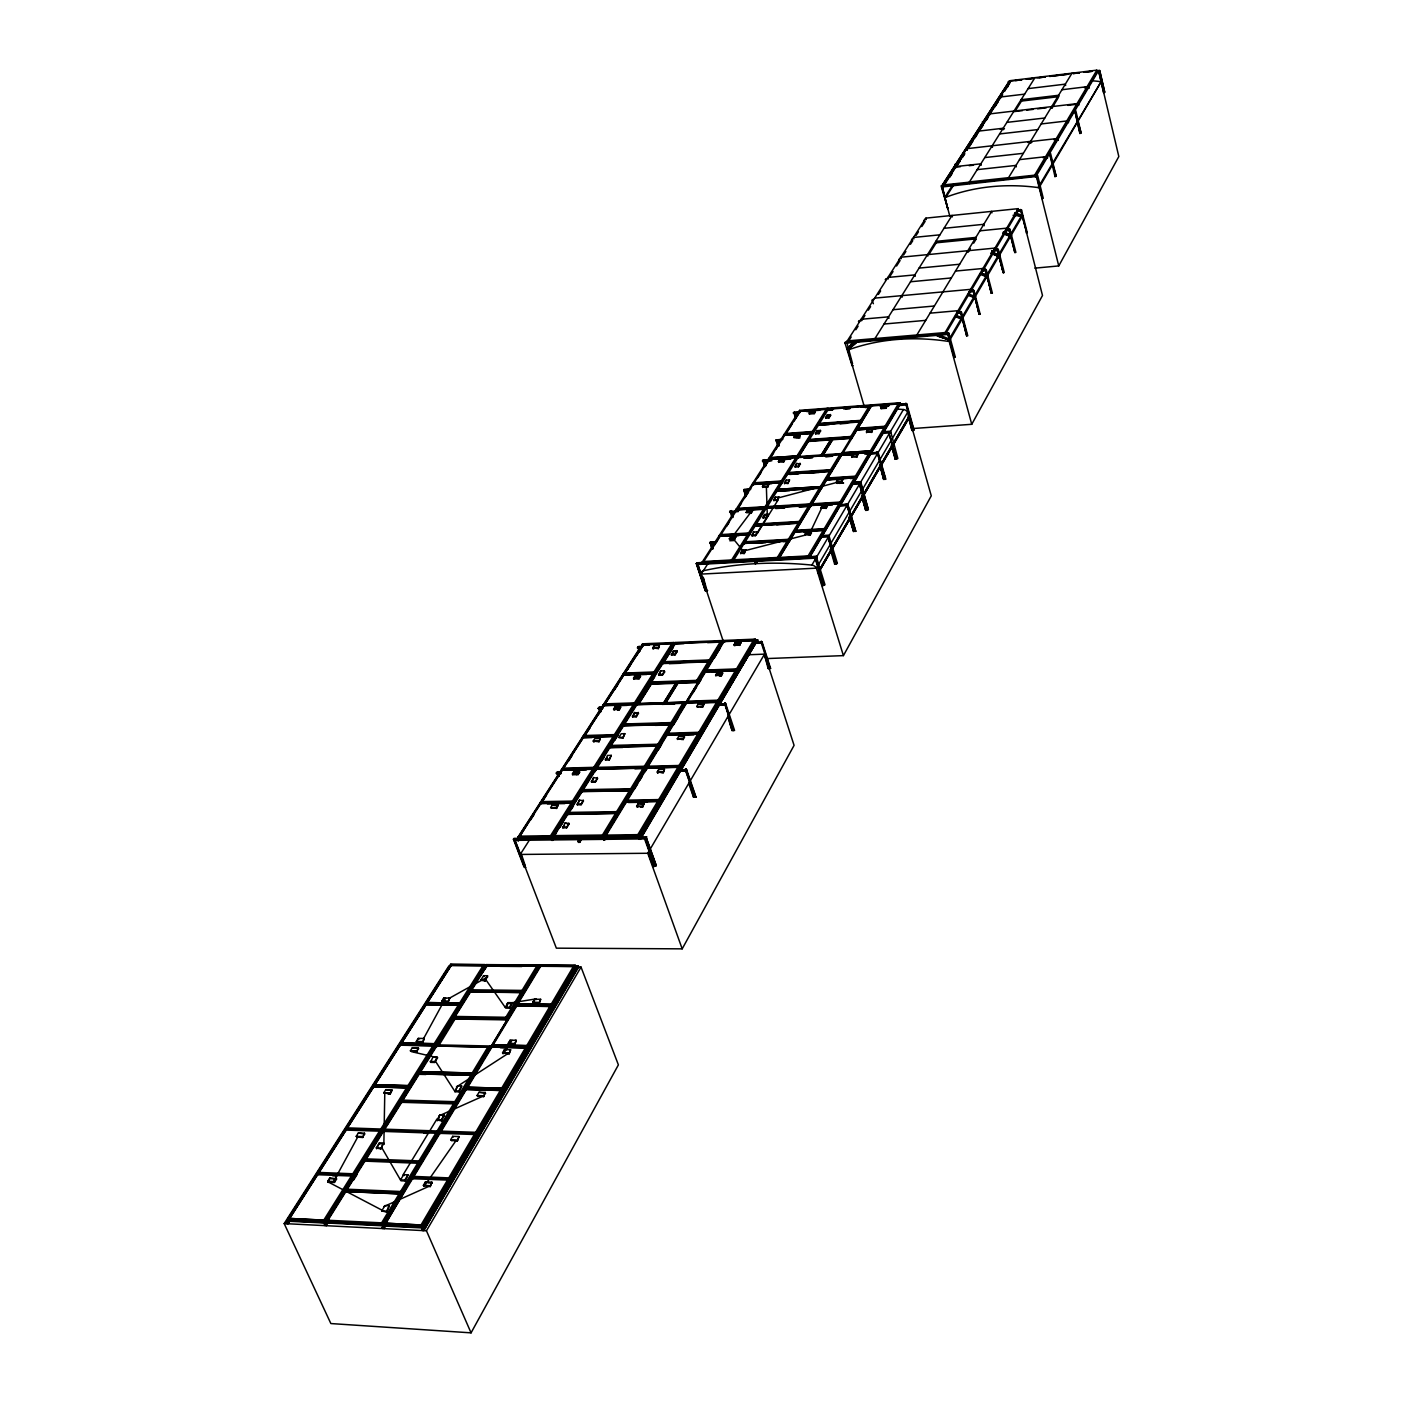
<?xml version="1.0" encoding="UTF-8"?>
<svg xmlns="http://www.w3.org/2000/svg" width="1403" height="1403" viewBox="0 0 1403 1403"><rect width="100%" height="100%" fill="white"/><g stroke="black" fill="none" stroke-linecap="round" stroke-linejoin="round"><path stroke-width="1.5" d="M383.457 1144.322L383.738 1144.217M778.191 499.749L757.585 532.947L757.094 531.86L753.692 532.053L752.043 535.876L755.463 535.683L757.62 532.789M744.572 552.729L733.681 539.261M383.861 1143.971L384.773 1093.691M423.916 1038.185L423.303 1039.114L445.575 998.235M449.574 998.235L448.627 998.305M328.267 1182.238C330.143 1180.186 328.477 1184.325 327.758 1181.256L329.951 1177.801L336.597 1178.976L334.405 1182.448L328.179 1182.168L329.951 1177.801M515.427 1040.289L515.094 1040.535M637.716 678.456L637.821 678.578M830.664 415.2L827.156 414.727L825.701 418.199L828.963 417.954L830.664 415.288L827.384 415.498L825.701 418.199M800.482 464.183L796.676 463.428L795.133 467.041L798.447 466.813L800.254 464.112M676.825 651.816L675.036 654.92L671.458 655.078L673.317 650.834L676.895 650.694L677.158 651.834M677.123 651.588L673.598 651.658L671.458 655.078M511.972 1040.307L503.695 1053.548M738.434 644.714L738.416 645.064M535.402 999.602L536.051 999.637M766.371 486.911L767.353 517.023M572.705 774.631L573.827 771.369L579.685 772.088L578.089 774.614L572.529 774.737L573.827 771.369M569.022 823.929L565.006 823.035L562.849 827.858L566.637 827.823L569.127 823.842L565.006 823.035M487.718 976.891L449.609 998.094M633.858 678.894L634.857 675.878L640.522 676.509L639.049 678.824L633.682 679.017L634.857 675.878M485.894 979.768L505.729 1008.108L509.763 1008.161L512.183 1002.689L508.149 1002.636L505.308 1007.266L509.412 1007.266L512.183 1002.689M435.368 1061.089L454.519 1090.85L458.763 1090.955L461.71 1086.062L457.571 1085.957L454.993 1091.744L459.132 1091.867L461.71 1086.062M734.804 644.854L734.962 645.748M456.413 1086.974L507.833 1053.635M438.858 1115.911L482.281 1096.497M383.808 1206.58L428.88 1186.359M381.669 1147.479L400.977 1180.8L405.221 1180.975L407.992 1174.837L403.748 1174.662L400.504 1179.835L404.836 1180.063L407.992 1174.837M937.414 335.264L937.695 334.352L950.445 339.438L950.147 340.35L937.081 335.826L950.147 340.298M955.18 316.534L962.388 319.41M962.353 319.516L962.967 318.06L955.724 315.254M967.807 295.139L974.927 297.962M974.892 298.085L975.506 296.647L968.351 293.876M980.153 274.234L987.168 277.128L987.765 275.707L980.715 272.919L987.765 275.707M999.146 256.661L991.044 253.329L999.146 256.661L999.743 255.258L991.605 252.049M1004.829 234.266L1010.861 236.633L1011.458 235.248L1003.408 232.091L1011.458 235.248M1014.404 213.835L1022.366 216.956M1022.331 217.062L1022.91 215.694L1014.913 212.625M809.04 534.771L821.702 507.974M437.438 1057.704L433.106 1056.722L430.511 1062.369L434.579 1062.457L437.648 1057.739L411.482 1051.654M701.149 706.972L701.395 706.568M436.912 1119.857L441.559 1120.909L444.207 1114.999L440.033 1114.876L436.964 1119.875L441.173 1119.997L444.207 1114.999M333.09 1182.448L357.414 1137.605L356.222 1136.325L358.326 1132.993L364.482 1133.203L362.781 1137.465L357.151 1137.131M448.89 965.983L284.178 1223.574L330.862 1323.555L471.057 1332.85L618.39 1064.877L581.035 967.088L574.529 967.035M514.463 839.345L556.36 948.165L682.191 948.849L794.08 745.361L764.53 654.131L749.36 654.727M766.02 658.603L843.413 655.622L931.276 495.838L907.618 412.359A4.384 3.56 30.4 0 0 903.427 409.536A314.184 241.035 26.9 0 0 896.307 409.027M912.932 428.529L971.753 424.302L1042.499 295.507L1020.683 209.433M1034.853 268.148L1058.756 265.921L1118.822 156.54L1098.602 70.974M815.371 557.219L823.579 585.542L822.246 585.612L824.999 584.788L816.458 557.079M836.206 563.427L834.645 564.181L837.363 563.357L828.963 535.823M855.164 530.825L846.658 504.133L847.658 504.063L855.83 531.351L853.883 530.913M865.739 510.376L862.389 497.136L863.336 497.153L862.003 497.784L865.739 510.376L867.019 510.306L859.232 482.544L867.352 509.727M865.02 453.309L878.12 452.327L885.889 479.265L883.644 479.405L881.066 468.444L883.82 479.317M896.394 459.202L888.713 432.527L896.535 459.202L895.272 459.272L897.867 458.5L890.554 431.212L884.083 431.668M897.973 404.485L906.706 403.766L914.16 430.283L911.95 430.44L909.407 419.585M831.137 550.695L835.714 564.041L832.102 550.713M912.125 430.353L913.546 429.739L905.917 403.327L913.546 429.739M954.25 357.397L947.709 333.353L954.25 357.397L955.355 357.239L948.814 333.195L940.133 334.195M966.667 335.896L967.772 335.738L961.353 311.869L960.424 311.957L966.667 335.896L960.704 311.484L967.123 335.335M979.136 314.342L973.156 290.123L979.312 314.272L980.223 314.184L979.136 314.342L973.296 290.123M991.307 293.28L985.45 269.253L991.307 293.28L992.377 293.122L986.221 269.622L985.309 269.709L991.483 293.209L992.377 293.122M1003.215 272.691L997.165 249.366L1003.215 272.691L1004.267 272.533L998.235 249.208L993.85 249.699M1009.073 229.338L1014.843 252.558L1008.915 229.426M1020.56 209.836L1026.628 232.372M867.247 509.657L858.987 483.193M866.125 509.727L868.387 509.587L860.372 482.474L851.551 483.193M654.991 865.546L654.464 866.458L644.977 837.714L655.078 865.669L653.167 866.475L656.288 865.546L646.274 837.696M693.468 797.079L696.063 796.922L693.468 797.079L688.733 783.418L690.486 782.541L689.224 782.558L693.696 796.974L694.643 796.957M733.559 730.419L724.79 702.745L733.348 730.525L724.527 703.447L725.614 703.412L734.576 730.489L732.103 730.56L728.069 716.302L729.314 716.267L727.596 717.108M770.633 668.319L769.563 668.354L760.97 641.82L762.039 641.767L770.58 668.407L768.142 668.512L769.949 667.688L761.355 641.153L760.759 641.925M695.239 796.202L694.731 797.062L685.225 769.651L685.892 768.791L694.713 794.238M1054.881 176.62L1056.143 176.059L1050.601 153.523L1049.619 153.628L1055.003 176.603M1079.907 133.513L1074.856 110.942L1075.82 110.837L1081.082 133.022L1074.944 110.995L1080.029 133.495M1103.687 92.721L1104.74 92.195L1099.671 70.466L1098.602 70.588L1035.607 177.111M655.078 865.669L656.288 865.546M1081.082 133.022L1080.152 133.075M909.758 416.884L817.967 573.266M892.729 446.733L896.57 458.676M908.46 418.147L909.74 417.55M863.143 497.714L861.512 496.136L863.038 495.417M909.565 418.059L908.302 417.568L908.46 416.007M999.743 255.258L993.605 252.908M819.334 570.284L817.756 571.056L818.931 570.986M831.786 548.959L830.225 549.695L831.383 549.643M853.498 531.579L849.692 518.9L851.218 518.163L849.183 517.233L850.727 516.497M892.711 444.558L891.238 445.26L893.185 446.189L891.712 446.873L895.272 459.272M818.265 570.425L818.089 572.126L819.861 571.968L818.282 572.74M834.645 564.181L830.927 551.274L832.295 550.625L830.558 550.765L831.593 549.047M849.709 518.216L849.674 516.655M891.694 444.716L891.729 446.207M908.828 416.673L817.774 572.652L909.46 415.867L908.372 415.937L909.109 416.463M819.071 571.389L909.039 417.182M818.475 572.634L909.512 416.621M424.671 1226.643L422.338 1230.554L421.794 1229.326L576.791 965.878L578.124 965.878L423.548 1230.466L578.369 966.913M471.057 1332.85L426.442 1230.764L581.035 967.088M682.191 948.849L647.765 853.27L764.53 654.131M864.213 406.344L847.745 349.75L848.903 349.663A207.1 165.273 28 0 1 947.919 341.332L1021.261 216.255L1022.384 216.15L949.13 341.227L971.753 424.302M1038.08 187.564L1101.267 81.462L1039.202 187.441L1038.08 187.564A190.685 159.468 27.5 0 0 945.885 197.262L944.798 197.385L953.023 184.459M764.407 654.605L768.142 668.512M649.379 852.463L648.396 852.48L653.395 866.352M732.103 730.56C725.772 712.005 728.245 711.9 733.243 730.419M764.968 655.131L768.984 665.899M907.618 412.359L816.388 568.145L843.413 655.622M420.321 1226.169L574.02 965.457M814.862 557.833L823.631 584.946M835.96 564.111L827.805 535.876L835.136 563.568M846.465 504.221L854.48 529.036M877.454 451.854L885.275 478.686L877.313 451.854L885.135 478.704L884.013 478.774M421.689 1226.24L383.58 1224.345L384.334 1226.047L422.443 1227.958L421.689 1226.24L575.37 965.334L539.997 965.054L383.001 1225.819L326.636 1222.995L325.864 1221.311L436.123 1044.867L489.787 1045.989L490.454 1047.638M816.406 557.166L816.862 556.377L810.32 556.728M828.927 535.893L829.366 535.139L820.72 535.613M847.658 504.063L840.678 505.22M860.758 481.825L854.304 482.386L860.758 481.825L868.352 509.675M866.861 453.906L878.12 452.327M906.706 403.766L897.973 404.695M811.863 565.093A4.718 3.665 30.4 0 1 816.388 568.145L701.026 574.108A4.647 3.543 32.4 0 1 703.377 570.758A337.965 246.244 27.3 0 1 811.863 565.093L903.427 409.536M948.814 333.195L844.869 342.648L948.761 333.458M969.561 291.158L973.928 290.509L969.298 291.614M1005.635 229.741L1009.967 229.25L1005.337 230.25M1017.07 210.257L1021.454 209.748L1016.807 210.853M878.331 453.537L869.632 454.134M890.484 432.861L890.274 431.878L883.715 432.282M906.917 404.941L898.236 405.59M961.318 312.132L956.671 312.992M973.892 290.754L969.263 291.491M986.169 269.867L981.626 270.726M993.85 249.874L998.182 249.453L993.552 250.208M1009.669 229.934L1005.635 229.934M1021.156 210.415L1017.052 210.432M578.018 966.036L422.461 1230.413M949.007 334.335L845.465 343.156L845.202 342.297L853.831 341.56M961.546 313.009L957.179 313.395M974.12 291.631L969.789 292.017M986.397 270.726L982.118 271.13M991.903 250.944L998.445 250.243L991.939 250.874M1010.142 230.355L1005.846 230.776M1021.612 210.836L1017.263 211.274M426.775 1223.03L434.632 1209.719M436.719 1206.089L456.747 1172.066M458.851 1168.453L466.708 1155.125M468.812 1151.512L476.669 1138.184M478.774 1134.571L508.763 1083.607M510.85 1079.994L518.707 1066.666M520.811 1063.053L560.762 995.148M562.849 991.535L576.247 968.789M809.321 557.956L900.34 404.169L899.937 402.749L799.622 410.342L702.149 562.2L702.64 563.655L809.321 557.956L808.865 556.482L702.149 562.2M1036.484 176.041L1037.641 175.48L1043.253 198.261L1042.148 198.77M1088.728 88.424L1088.728 87.144L1084.431 87.652L1088.763 87.091L1088.974 88.003M680.017 769.756L686.558 769.51L686.049 770.615L679.508 770.615M716.372 704.727L725.123 704.464L725.614 703.412M761.566 642.767L754.989 642.89L761.566 642.767L762.039 641.767L755.445 642.136M1099.671 70.466L1104.722 92.247M1018.262 208.644L1018.631 210.099L945.499 334.072L945.096 332.564L1018.262 208.644L925.892 218.131L847.289 340.911L847.71 342.402M646.695 838.871L513.884 840.379L514.691 839.24L522.968 860.67M686.839 770.878L680.35 771.019M725.877 704.744L717.126 705.025M430.212 1186.605L431.896 1182.168L425.477 1181.887L423.373 1185.395L430.212 1186.605L431.896 1182.168M451.643 1140.534L457.396 1140.867L459.027 1136.553L452.695 1136.325L450.661 1139.727L451.819 1140.657M483.684 1096.637L485.263 1092.446L479.002 1092.271L477.038 1095.55L483.684 1096.637L485.263 1092.446M509.114 1053.863L510.639 1049.777L504.466 1049.637L502.555 1052.829L509.114 1053.863L510.639 1049.777M514.761 1044.376L516.269 1040.324L510.096 1040.202L508.219 1043.358L514.761 1044.376L516.269 1040.324M539.19 1003.268L540.664 999.322L534.561 999.234L532.737 1002.286L539.19 1003.268L540.664 999.322M638.663 838.187L756.445 639.856L757.655 639.803L640.382 839.327L638.663 838.187L640.382 839.327M639.084 839.345L756.901 640.82M757.655 639.803L638.874 838.328L757.55 639.961L640.171 839.187M807.725 556.57L898.832 402.942M899.937 402.749L809.145 557.517L900.147 403.818L799.973 411.377M1096.883 70.15L1097.199 71.518L1035.011 176.603L1034.642 175.165L1096.883 70.15L1010.528 80.62L942.15 186.967L1036.729 176.427M637.313 835.557L754.112 639.312M457.396 1140.867L459.027 1136.553M638.558 835.539L604.395 835.942L604.974 837.538L639.137 837.135L638.558 835.539L755.34 639.137L723.422 640.469L603.764 837.433L540.137 838.047M810.25 535.052L811.215 532.211L806.024 532.509L804.796 534.543L810.25 535.052L811.215 532.211M826.192 508.395L827.139 505.606L826.192 508.395L820.79 507.904L821.983 505.922L827.384 506.395M841.73 482.404L842.659 479.668L837.556 480.001L836.398 481.948L841.73 482.404L842.659 479.668M856.882 457.08L857.777 454.397L852.726 454.747L851.586 456.624L856.882 457.08L857.777 454.397M871.649 432.37L872.526 429.756L867.528 430.107L866.423 431.949L871.649 432.37L872.526 429.756M886.047 408.273L886.906 405.713L886.047 408.273L881.102 408.641L881.961 406.081L888.941 405.748L884.627 406.204M423.776 1186.324L425.477 1181.887M502.923 1053.723L504.466 1049.637M508.57 1044.253L510.096 1040.202M533.087 1003.18L534.561 999.234M642.697 806.988L643.959 803.498L638.19 803.603L636.611 806.216L642.697 806.988L643.959 803.498M663.233 772.772L664.461 769.353L658.761 769.493L657.218 772.036L663.233 772.772L664.461 769.353M683.173 739.539L684.366 736.207L678.736 736.347L677.246 738.837L683.173 739.539L684.366 736.207M702.552 707.235L703.71 703.99L698.15 704.166L696.695 706.568L702.552 707.235L703.71 703.99M721.388 675.843L722.51 672.668L717.003 672.879L715.6 675.211L721.388 675.843L722.51 672.668M739.714 645.327L740.802 642.223L735.347 642.451L733.979 644.714L739.714 645.327L740.802 642.223M805.041 535.35L806.024 532.509M836.626 482.737L837.556 480.001M851.831 457.413L852.726 454.747M866.651 432.72L867.528 430.107M881.102 408.641L881.961 406.081M489.7 1046.129L490.156 1047.252L382.738 1225.275L326.566 1222.469L326.04 1221.311L382.247 1224.117L489.787 1045.989M382.791 1228.554L382.247 1227.327L538.98 967.439M407.291 1186.359L382.914 1228.414M409.553 1182.624L418.568 1167.664M420.83 1163.911L424.215 1158.317M426.459 1154.564L476.073 1072.295M478.318 1068.56L481.703 1062.948M483.965 1059.212L533.561 976.944M535.823 973.208L539.19 967.596M540.506 966.281L575.704 966.579L422.198 1227.397L384.264 1225.503L439.928 1133.308M440.682 1132.186L466.375 1089.412L500.573 1090.534M467.111 1088.342L491.962 1046.971M492.979 1045.147L517.339 1004.969M517.689 1004.145L541.33 965.194M657.533 772.895L658.761 769.493M715.881 676.053L717.003 672.879M734.26 645.555L735.347 642.451M386.246 1224.731L384.229 1228.642L382.247 1227.327M386.439 1212.052L389.262 1205.773L384.983 1205.58L381.739 1210.912L386.439 1212.052L389.262 1205.773M380.879 1224.047L399.083 1193.935M399.837 1192.673L417.638 1163.245M435.772 1133.221L418.988 1160.86M436.491 1132.028L453.502 1103.88M454.204 1102.705L470.847 1075.172M505.255 1018.245L520.846 992.43M522.056 990.413L536.77 966.088M970.402 248.559L968.21 252.172L967.824 250.716M973.682 243.14L975.857 239.51M506.518 1018.262L538.664 965.036L486.262 964.615L453.292 1017.368L453.976 1018.999L507.184 1019.893L506.536 1018.245L453.292 1017.368M723.702 642.328L723.352 641.224L603.202 838.591L603.623 839.748L604.921 839.731L607.183 836.013M777.367 557.482L787.557 540.611L744.379 543.031L733.523 560.463M788.398 539.313L798.43 522.81M819.58 487.963L809.882 503.852M829.892 470.987L820.369 486.666L778.104 489.314L821.421 486.595M840.029 454.291L830.646 469.654M850.849 436.491L859.881 421.514L818.756 424.583M402.626 1175.591L436.877 1119.156M1071.997 73.166L1008.371 177.988L1034.642 175.165M437.385 1120.769L439.402 1117.437M454.993 1091.744L457.571 1085.957M506.641 1006.582L508.149 1002.636M779.489 557.272L810.846 505.554L841.063 503.624M811.934 503.747L841.73 454.607M871.193 406.011L851.814 437.964L808.356 441.051M779.244 558.096L795.291 531.614M795.729 530.895L811.372 505.098M811.793 504.396L857.198 429.493M857.601 428.844L871.737 405.52M1058.16 97.859L1052.022 107.996L1051.689 106.61M602.466 835.031L615.619 813.354L567.654 814.424M629.649 790.468L616.689 811.583M630.701 788.749L643.381 767.967M656.832 745.887L644.38 766.196M657.849 744.221L670.055 724.229M671.037 722.598L683.015 702.991M708.322 661.479L696.782 680.297M709.269 659.936L720.581 641.381M636.839 705.165L636.296 703.64L684.699 702.079L603.15 835.855L603.553 836.942L553.08 837.556L567.917 814.161M697.519 681.034L649.484 682.752L650.01 684.261L698.045 682.577L697.519 681.034L722.212 640.522L674.878 642.486L551.589 837.679L518.496 838.065L518.075 836.995L642.556 643.819L673.686 642.521L674.194 644.03M603.553 836.942L684.98 703.254L684.611 702.201L636.366 703.762M722.142 640.627L697.852 682.104L649.975 683.805M603.728 839.608L607.955 831.295M610.217 827.56L666.881 734.471M669.143 730.735L723.545 641.364L724.72 642.153M605.745 835.942L626.475 801.867M627.036 800.955L724.194 641.241M603.623 839.748L607.131 834.013M634.209 789.468L637.611 783.874M639.873 780.156L642.136 776.438M645.152 771.685L647.52 767.809M658.095 750.219L661.514 744.625M673.51 724.86L678.508 716.687M693.117 692.626L696.554 686.979M698.782 683.314L701.044 679.578M714.25 658.077L716.512 654.359M716.915 653.517L720.423 647.783M821.369 454.782L830.541 439.911M821.544 454.905L831.874 438.174M758.672 559.92L755.235 563.708L757.62 559.832M821.684 455.817L832.102 438.946M822.386 454.853L832.786 437.964M758.479 559.797L756.199 563.515L754.884 562.621L755.235 563.708M822.614 455.624L832.926 438.876M822.789 455.747L833.101 438.999M581.999 838.626L579.702 842.344L578.439 842.361L580.298 837.486M662.988 703.832L675.615 683.419M580.509 837.626L578.211 841.344L581.579 837.486M663.181 703.973L676.965 681.7M578.439 842.361L580.824 838.503M664.531 703.096L676.106 684.383M664.11 703.938L677.877 681.665M579.492 842.203L581.789 838.485M665.548 702.921L678.158 682.489M665.741 703.061L678.368 682.63M380.809 1148.987L383.563 1143.007L379.424 1142.849L376.267 1147.935L380.809 1148.987L383.563 1143.007M434.579 1062.457L437.157 1056.81M485.122 981.083L487.542 975.734L483.579 975.699L480.808 980.153L485.122 981.083L487.542 975.734M756.235 534.438L768.458 514.796M329.337 1218.926L325.022 1225.643L324.461 1224.416L486.42 965.141L488.209 966.316M353.626 1180.028L357.099 1174.469M436.754 1046.796L455.361 1017.017M328.495 1221.838L326.443 1225.713L324.461 1224.416M438.525 1045.989L455.624 1018.052M376.653 1148.829L379.424 1142.849M740.556 553.045L742.485 549.958L745.922 549.766L744.239 553.659L740.556 553.045L743.993 552.852L745.922 549.766M762.846 517.444L764.705 514.463L768.09 514.252L766.476 518.023L762.846 517.444L766.231 517.233L768.09 514.252M773.702 500.099L775.543 497.153L778.911 496.943L777.315 500.678L773.702 500.099L777.069 499.889L778.911 496.943M784.382 483.035L786.189 480.159L789.538 479.931L787.977 483.597L784.382 483.035L787.732 482.825L789.538 479.931M815.476 433.387L817.195 430.651L820.474 430.405L818.984 433.93L815.476 433.387L818.756 433.159L820.474 430.405M323.041 1221.311L483.632 964.72M740.802 553.834L742.485 549.958M752.043 535.876L753.692 532.053M763.092 518.233L764.705 514.463M773.947 500.871L775.543 497.153M784.628 483.825L786.189 480.159M795.133 467.041L796.676 463.428M815.704 434.158L817.195 430.651M324.374 1221.382L484.964 964.598L450.573 964.317L287.422 1219.54L288.211 1221.224L325.145 1223.065L324.356 1221.382L287.422 1219.54M929.014 254.276L936.906 241.667M755.463 535.683L757.094 531.86M798.447 466.813L799.991 463.2M828.963 417.954L830.418 414.481M324.707 1224.573L358.256 1170.874M360.571 1167.156L365.201 1159.755M367.516 1156.054L384.86 1128.275M424.197 1065.298L387.035 1124.996M426.494 1061.597L431.124 1054.179M433.439 1050.479L470.461 991.22M472.776 987.502L477.388 980.101M479.703 976.4L487.63 965.282M326.566 1222.469L345.962 1191.463L399.539 1193.795M347.067 1189.621L364.938 1161.07M365.727 1159.93L383.51 1131.327M384.615 1129.503L401.696 1102.32M402.731 1100.478L436.807 1045.937L487.823 1047.076L472.145 1073.014L420.795 1071.717L473.442 1073.049M455.01 1016.719L470.654 991.728L470.11 990.728L522.775 991.36L523.407 992.991M471.355 990.746L486.964 965.597M562.849 827.858L564.497 825.227M577.334 804.813L579.457 800.078L583.543 800.867L581.105 804.743L577.334 804.813L579.457 800.078M591.54 782.208L593.627 777.543L597.678 778.314L595.275 782.137L591.54 782.208L593.627 777.543M605.482 760.04L607.517 755.445L611.234 755.358L609.2 759.952L605.482 760.04L607.043 757.55M632.56 716.951L634.542 712.514L638.488 713.233L636.225 716.828L632.56 716.951L634.542 712.514M658.779 675.246L660.673 670.95L664.268 670.809L664.794 671.932L662.391 675.124L658.779 675.246L660.673 670.95M731.173 560.656L826.876 408.378M969.683 183.583L969.315 182.162L1034.976 77.656M732.243 560.604L827.963 408.203L828.384 409.588L832.821 409.395L828.471 409.939M1015.421 110.697L1021.77 100.595M566.637 827.823L568.811 822.982M581.105 804.743L583.227 800.008M595.275 782.137L597.362 777.472M609.2 759.952L611.234 755.358M622.844 738.188L624.844 733.664L621.161 733.769L618.846 737.452L622.844 738.188L624.844 733.664M636.225 716.828L638.19 712.391M662.391 675.124L664.268 670.809M675.036 654.92L676.895 650.694M744.87 542.382L755.568 525.318M756.007 524.617L766.529 507.851M766.967 507.149L828.682 408.764M799.184 456.133L809.04 440.419M646.397 837.731L513.375 839.362L514.007 838.363L551.8 838.17L551.204 836.574L673.686 642.521M706.516 590.628L697.501 563.427L723.369 641.609M947.639 208.556L942.097 185.705L941.097 185.862L947.762 208.556L941.676 186.178L1009.213 81.321L1021.98 79.761L1015.562 80.585M334.405 1182.448L336.176 1178.064M362.781 1137.465L364.482 1133.203M390.227 1093.937L391.875 1089.815L385.79 1089.64L383.738 1092.867L390.227 1093.937L391.875 1089.815M416.779 1051.829L418.375 1047.795L412.377 1047.673L410.395 1050.794L416.779 1051.829L418.375 1047.795M422.671 1042.482L424.25 1038.483L422.671 1042.482L416.288 1041.482L418.269 1038.36L424.25 1038.483M448.206 1001.988L449.749 998.094L443.822 998.007L441.91 1001.023L448.206 1001.988L449.749 998.094M706.323 590.716L707.638 590.575L705.323 590.768L696.309 563.568L703.359 562.445L696.817 562.796M551.8 838.17L674.948 642.592L675.387 643.995L683.998 643.626M568.496 813.231L582.28 791.362M582.841 790.45L623.739 725.579M624.282 724.72L637.032 704.464M650.729 682.717L675.615 643.24M555.325 836.626L552.992 840.327L551.73 840.344L556.517 832.68M559.885 827.402L563.375 821.86M571.091 809.741L573.424 806.041M594.925 771.773L597.257 768.09M601.94 760.549L604.255 756.901M614.637 740.486L618.127 734.944M636.769 705.358L652.009 681.174M652.342 680.578L654.657 676.877M665.092 660.322L672.984 647.888M555.114 836.486L552.782 840.187L551.502 839.345L674.843 643.24L675.211 644.328M638.944 703.341L650.589 684.839M639.137 703.464L651.939 683.121M734.646 539.348L735.663 536.525L730.577 536.823L729.297 538.84L734.646 539.348L735.663 536.525M751.377 512.919L752.376 510.166L751.377 512.919L746.08 512.446L747.343 510.464L762.653 509.342M767.687 487.174L768.651 484.456L763.67 484.789L762.443 486.701L767.687 487.174L768.651 484.456M783.593 462.061L784.54 459.412L783.593 462.061L778.402 461.622L779.594 459.746L790.713 458.991L786.399 459.412M799.096 437.561L800.026 434.965L795.133 435.316L793.975 437.14L799.096 437.561L800.026 434.965M810.303 411.482L809.391 414.025L814.231 413.657L815.371 411.868L808.566 411.798M416.673 1042.359L418.269 1038.36M442.278 1001.9L443.822 998.007M549.994 836.609L672.493 642.697M705.323 590.768L696.379 563.497M762.688 487.49L763.67 484.789M778.647 462.394L779.594 459.746M794.203 437.911L795.133 435.316M809.391 414.025L810.531 412.236M524.985 866.616L523.898 866.633L513.445 839.24M856.83 342.104C851.674 348.137 837.573 354.924 856.058 341.297L856.83 342.104L847.289 349.417M514.129 840.116L524.652 867.387L525.213 866.51L523.968 866.51M525.301 866.616L519.619 853.673L521.214 852.901M814.231 413.657L815.125 411.114M290.193 1219.926L287.843 1223.609L287.422 1222.697M290.439 1220.084L288.089 1223.767L286.124 1222.487L286.703 1223.697L289.772 1219.014M701.781 576.335L703.254 577.334L701.693 578.089L703.464 577.931L707.2 591.259M556.57 808.409L557.903 804.954L552.291 805.059L550.625 807.637L556.57 808.409L557.903 804.954M578.089 774.614L579.369 771.247M598.993 741.766L600.238 738.487L594.749 738.627L593.188 741.082L598.993 741.766L600.238 738.487M619.302 709.865L620.512 706.638L615.093 706.814L613.567 709.199L619.302 709.865L620.512 706.638M639.049 678.824L640.242 675.685M658.27 648.642L659.41 645.573L654.096 645.783L652.658 648.028C655.902 650.641 649.835 645.906 658.27 648.642L659.41 645.573M702.324 577.983L703.254 578.018L706.27 591.224L702.079 578.58M847.745 349.75L852.375 342.472M848.903 349.663L853.55 342.367M945.885 197.262L954.11 184.337M846.605 341.455L852.568 363.693M858.426 321.655L859.986 320.375M873.648 299.207L872.298 299.839M885.258 279.793L886.766 278.548M898.744 259.958L899.709 258.345M911.441 240.106L912.494 238.563M923.788 220.832L924.752 219.254M529.668 839.678L520.215 854.445L647.765 853.27M848.868 340.596L851.183 336.983M855.795 329.775L858.11 326.162M864.949 315.447L861.565 320.743L861.144 319.27L888.537 316.85L888.958 318.323M868.334 310.168L870.597 306.626M878.401 294.402L880.61 290.965M889.502 277.057L893.027 271.533M896.552 266.026L900.095 260.502M903.567 255.065L905.864 251.47M910.459 244.28L912.757 240.685M916.159 235.371L918.404 231.863M921.789 226.584L925.156 221.306M286.124 1222.487L450.766 964.843M286.37 1222.644L327.53 1158.229M331.055 1152.705L335.755 1145.357M338.105 1141.674L342.806 1134.308M345.156 1130.625L349.873 1123.259M352.223 1119.576L365.148 1099.338M367.498 1095.655L372.216 1088.29M374.566 1084.624L414.534 1022.05M418.059 1016.526L436.877 987.081M439.227 983.398L445.365 974.103M447.452 970.508L450.994 964.983M613.865 710.023L615.093 706.814M652.939 648.852L654.096 645.783M289.299 1218.856L317.534 1174.644M318.709 1172.803L346.05 1130.011L345.559 1128.871M347.207 1128.205L373.619 1086.834L406.888 1087.921M374.759 1085.045L400.329 1045.025L374.391 1085.764M401.451 1043.253L451.24 965.299L483.035 965.562M701.026 574.108L703.359 570.46M288.895 1219.61L317.569 1174.732L317.06 1173.452L353.381 1174.977L354.135 1176.661M318.358 1173.504L346.085 1130.099M346.822 1128.924L373.654 1086.904M426.81 1003.671L401.679 1043.025L434.211 1043.709L400.434 1043.008M451.854 964.475L427.477 1002.531L459.64 1003.057L426.266 1002.584M703.377 570.758L708.041 563.445M941.676 186.178L1009.248 81.427L1008.213 81.549M964.492 152.173L942.062 187.108L964.264 153.909M965.597 150.296L965.387 150.787M966.842 148.508L1009.371 82.146M964.229 153.804L943.026 187.002M1001.988 94.983L966.579 150.121L1002.005 95.088M1004.338 91.3L1009.441 82.216M1004.373 91.423L1010.265 82.233L1009.213 81.321M949.778 177.199L952.111 173.551M956.811 166.22L960.266 160.854M962.563 157.276L964.861 153.699M969.438 146.561L972.805 141.3M975.05 137.81L977.295 134.302M980.662 129.058L982.854 125.639M986.151 120.483L988.361 117.063M994.885 106.891L998.112 101.84M1002.654 94.773L1000.304 98.438L999.971 97.07L1024.628 94.141M1007.354 87.46L1010.528 80.62M720.616 535.209L737.013 509.657M737.452 508.956L769.44 458.991L796.185 457.22L768.423 459.132M769.879 458.395L800.324 410.921M714.162 545.697L718.757 538.506M726.649 526.195L728.894 522.705M737.925 508.605L741.45 503.133M744.958 497.644L748.483 492.155M757.743 477.704L761.18 472.355M764.617 467.006L769.177 459.868L768.739 458.448L797.658 456.466L798.044 457.957M770.3 458.132L773.649 452.906M775.877 449.416L779.226 444.207M787.153 431.843L791.836 424.53M794.186 420.882L798.868 413.569M844.904 342.77L852.095 365.745L853.129 365.657M516.778 839.59L518.479 840.73L516.778 839.59L642.556 644.573L642.925 645.661L642.556 643.819M517.321 840.59L533.596 813.986M535.964 810.303L643.626 644.661L641.259 648.344M518.496 838.065L540.944 803.34M541.523 802.428L643.275 644.591M520.408 835.907L516.988 839.731M530.264 820.369L533.929 814.827M543.084 800.464L546.504 795.168M568.32 761.461L571.88 755.936M583.736 737.54L587.296 732.015M587.892 731.156L590.26 727.473M599.046 713.759L602.746 707.901M614.461 689.838L618.127 684.173M627.123 670.283L630.578 664.724M636.997 654.868L640.557 649.343M711.847 548.871L710.304 541.874L716.845 541.628M732.822 514.726L731.507 510.622L730.016 511.253L729.595 512.113L738.311 511.586M750.623 488.91L743.678 490.05L750.307 489.594M762.443 460.921L771.141 460.324L762.495 461.043L762.899 460.219L764.793 466.305L762.846 460.307L771.545 459.71M782.839 439.034L775.894 440.068L782.488 439.577M799.903 412.57L793.361 412.938L798.079 412.026M696.73 564.55L816.844 558.078L816.546 557.131L696.309 563.568M710.269 543.522L714.601 543.277M745.73 494.628L744.835 489.893L745.958 494.084M763.162 461.324L771.86 460.728M763.933 460.219L766.108 465.691L764.337 459.605M777.876 444.541L777.016 439.911L778.875 445.961M793.993 413.429L798.395 413.043M794.799 412.272L796.395 415.674M955.005 164.256L955.952 164.151M982.381 121.71L983.345 121.552M598.099 708.497L602.431 708.217L598.099 708.497L600.274 706.744M637.295 647.853L639.242 646.169M424.285 1186.201L455.957 1140.727M730.419 539.436L750.412 512.832M746.308 550.344L805.287 535.104M614.777 709.848L614.549 709.83M507.062 1003.531L536.051 998.901M661.778 772.492L662.093 772.632M697.852 707.252L697.607 707.165M1036.87 77.954L1045.375 76.937L1038.974 77.761M1098.935 71.483L1097.97 71.483M1028.101 88.617L1065.333 84.145L1065.649 85.513M1061.931 89.739L1087.079 86.705L1087.36 88.126M989.15 113.924L989.501 115.292L989.115 113.976L1077.03 103.647L1077.329 105.085M1013.755 111.626L1022.419 110.627M1026.715 110.171L1033.257 109.364M1037.589 108.855L1046.235 107.838M1067.858 105.365L1078.732 104.05L1078.697 105.4M1006.898 122.377L1044.779 118.01M978.417 132.548L978.066 131.18L1003.198 128.252L1003.513 129.672M1041.166 123.955L1066.771 120.974L1067.069 122.412M1000.164 129.234L1004.46 128.69M999.62 133.934L1037.729 129.602M967.141 150.121L966.825 148.683L1030.591 141.37L1030.942 142.773M1027.838 142.492L1032.187 141.949M1053.688 139.598L1058.02 139.055L1058.248 139.984M984.783 157.574L1023.348 153.313M1019.507 159.626L1045.586 156.715L1045.901 158.188M953.865 167.431L960.424 166.659M969.105 165.694L973.454 165.221M1042.955 157.662L1047.34 157.118L1047.567 158.065M977.19 169.64L1016 165.414L1016.351 166.834M551.817 808.338L551.66 808.303M969.315 182.162L943.535 184.933L943.903 186.336M941.887 186.038L1036.238 175.884L1058.756 265.921M1056.108 176.112L1049.619 153.628M943.973 228.321L983.801 224.305L984.187 225.743M939.905 234.827L913.511 237.458L913.914 238.896M979.855 230.829L1006.758 228.145L1007.126 229.601M415.709 1051.654L415.481 1051.741M975.874 237.405L935.783 241.386L936.187 242.824L976.26 238.861M1026.224 232.88L1027.259 232.723L1021.454 209.748M1014.843 252.558L1015.895 252.4L1009.967 229.25M919.053 268.096L959.652 264.238M955.513 271.06L982.942 268.482L983.328 269.955M886.486 279.004L885.539 279.337M981.89 270.27L986.186 269.692L981.591 270.604M910.512 281.757L951.357 277.952M874.683 298.12L970.613 289.351L971.016 290.824M892.992 309.712L934.363 306.012M930.049 313.167L958.003 310.694L958.407 312.203M859.688 320.849L858.987 322.041L858.724 321.182M956.951 312.518L961.318 311.94L956.636 312.869M884.048 324.023L925.682 320.375M847.289 340.911L945.096 332.564M858.145 341.192L868.931 340.263M873.245 339.894L886.205 338.789M890.519 338.421L901.305 337.509M907.776 336.948L918.562 336.036M922.876 335.668L935.819 334.563M947.919 341.332L949.13 341.227M799.324 410.991L826.525 408.939M827.665 408.852L898.481 403.433M806.585 411.237L819.65 410.255M843.431 408.466L850.2 408.098M861.056 407.273L869.755 406.624M879.663 405.73L889.292 405.151M793.73 412.552L798.079 412.219M806.76 411.57L815.441 410.921M843.677 408.782L850.2 408.291M863.231 407.308L869.737 406.817M880.593 406.011L889.292 405.344M793.361 412.938L799.868 412.447M832.453 409.992L828.103 410.325L832.488 410.132M845.483 409.01L849.832 408.694M865.037 407.536L869.386 407.221M810.776 411.763L815.108 411.43M882.189 406.852L887.134 406.484M809.163 413.254L814.003 412.903M880.891 407.87L885.837 407.501M825.473 417.428L828.735 417.182M819.527 423.373L861.67 420.286M861.775 422.233L861.354 420.812L818.037 424.004L818.458 425.407M818.107 424.092L861.319 420.847M817.739 424.653L860.933 421.496M818.387 425.056L859.443 421.97M820.632 425.249L829.278 424.618M840.116 423.829L846.605 423.338M785.855 433.474L812.284 431.51M817.423 431.422L820.702 431.177M886.117 428.213L885.696 426.775L856.461 428.897L856.865 430.318M784.067 434.772L811.53 432.79M856.163 429.564L884.241 427.547M813.249 433.018L784.768 435.07L813.214 433.106M885.959 427.792L856.847 429.879L856.567 428.915M856.812 429.967L885.907 427.862L885.626 426.898M790.941 435.07L797.062 434.614M805.234 434.036L809.321 433.737M869.404 429.406L875.665 428.967M795.378 436.087L800.254 435.737M793.975 437.14L798.868 436.789M866.423 431.949L871.421 431.598M795.729 437.982L800.078 437.806M780.612 440.63L776.245 440.998L776.017 440.033L777.753 446.101M881.873 433.474L890.537 432.79M851.884 436.421L809.443 439.437M892.255 445.119L892.361 445.189M893.009 445.593L891.606 444.646M768.809 458.553L871.035 451.52L871.316 452.503L841.905 454.519L841.677 453.467M842.309 454.063L869.632 452.187L797.29 457.22M769.107 459.518L795.869 457.606M839.643 454.747L797.956 457.606L797.57 456.571M783.628 458.869L791.117 458.36M804.147 457.466L812.67 456.957M825.21 456.098L833.575 455.537M843.291 454.782L852.533 454.151M762.846 460.5L771.527 459.903M784.575 459.009L791.099 458.571M804.147 457.676L810.671 457.238M825.893 456.185L832.4 455.747M843.273 454.993L851.972 454.397M865.02 453.52L878.068 452.625M803.761 458.097L812.46 457.501M832.032 456.168L825.508 456.606L832.067 456.291M845.08 455.274L851.603 454.818L847.289 455.256M864.651 453.923L877.699 453.046M805.971 458.079L812.495 457.624M779.84 460.517L784.768 460.184M778.402 461.622L783.348 461.289M851.586 456.624L856.637 456.291M419.883 1038.606L419.146 1038.886M794.887 466.27L798.219 466.042M881.031 464.603L879.523 465.305L880.663 465.235M880.838 464.691L879.839 466.34L881.505 466.217L879.997 466.936M881.33 465.638L879.891 464.674L880.295 465.778M788.696 472.495L831.716 469.637M786.873 473.846L830.944 470.917M787.592 474.144L829.559 471.355M787.539 474.214L829.506 471.443M789.714 474.442L798.149 473.881M810.776 473.039L819.194 472.495M754.253 482.772L781.225 481.001M827.823 477.967L855.409 476.178M752.394 484.105L780.436 482.281M825.981 479.317L854.62 477.406M753.148 484.403L782.208 482.509L781.857 481.615M856.409 477.704L826.7 479.633L856.356 477.774L856.058 476.792M753.095 484.491L782.155 482.597M763.6 484.158L771.948 483.614M828.857 479.931L837.381 479.37M850.165 478.546L856.567 478.125L856.146 476.687L826.279 478.616L826.718 480.072M762.443 486.701L767.441 486.385M836.398 481.948L841.484 481.615M836.995 483.351L843.484 482.948M750.675 489.033L744.151 489.331M839.204 483.351L843.519 483.07M748.43 490.647L744.064 490.997L748.395 490.734M776.648 490.121L821.053 487.209M776.262 490.734L820.65 487.893M821.369 488.191L776.946 491.103L776.683 490.05M781.261 491.19L789.731 490.647M802.446 489.84L810.934 489.314M861.512 496.136L862.652 496.066M863.354 496.469L861.898 495.487M863.161 496.557L861.986 495.557L862.021 497.1M737.855 508.342L765.109 506.676M810.969 503.852L767.353 506.536M812.179 503.782L840.046 502.064M736.75 510.446L736.294 509.008L840.783 502.59L841.221 504.063M735.961 509.71L764.284 507.991M765.477 507.904L839.257 503.396M736.68 510.078L763.986 508.342M766.178 508.289L808.759 505.589M753.604 509.412L762.039 508.903M776.911 507.991L785.452 507.465M798.254 506.676L806.795 506.167M821.825 505.238L830.453 504.712M729.963 511.551L738.679 510.797M775.719 508.535L784.435 508.009M799.675 507.079L808.391 506.553M821.474 505.746L832.365 505.08M838.889 504.905L847.605 504.151L855.777 531.439M752.622 510.955L747.343 510.464M746.08 512.446L751.131 512.13M820.79 507.904L825.946 507.588M764.968 515.252L768.353 515.041M849.376 517.146L850.569 518.163M849.183 517.233L850.341 517.163M849.902 517.637L851.042 517.567M756.392 523.985L800.324 521.407M754.498 525.388L799.5 522.74M761.741 525.739L755.288 526.107L754.832 524.652L799.956 522.004L800.411 523.459M776.771 524.845L785.364 524.354M748.553 533L721.019 534.578M796.115 530.264L824.298 528.633M719.914 536.7L719.441 535.262L749.255 533.543L749.711 534.999M719.108 535.981L747.694 534.28M794.221 531.684L823.456 529.931M823.14 530.334L794.975 531.965L823.087 530.422M719.827 536.349L747.378 534.771L719.879 536.262L719.564 535.28M732.682 535.981L739.065 535.613M803.709 531.912L812.407 531.404M751.798 535.087L755.2 534.894M735.926 537.314L730.577 536.823M806.269 533.298L811.478 533M729.297 538.84L734.383 538.542M804.796 534.543L810.005 534.245M729.788 540.769L734.12 540.523M709.813 542.628L716.459 542.224M820.404 536.349L829.068 535.858L829.348 536.805L820.632 537.384M745.256 541.751L789.486 539.261M743.344 543.154L788.661 540.611M789.415 540.892L744.116 543.435L789.363 540.979M759.286 543.031L765.775 542.663M783.084 541.698L787.416 541.453M830.418 549.608L831.628 550.625M830.962 550.081L832.119 550.029M703.762 561.516L731.559 559.955M778.455 557.412L733.927 559.815M779.647 557.429L808.11 555.904M810.355 556.868L816.862 556.377M837.31 563.445L836.293 563.497L827.893 535.964M819.668 571.372L818.159 570.355M818.773 572.108L822.246 585.612M701.781 578.58L702.938 578.545M642.171 644.626L672.055 643.398M674.492 643.293L721.703 641.346M723.071 641.276L753.674 639.943M675.036 643.363L675.913 643.328M642.977 644.959L673.949 643.679L673.598 642.644M675.281 643.626L722.475 641.662M723.843 641.609L755.586 640.294L638.926 836.644L604.939 837.047L604.535 835.96M643.083 645.327L649.308 645.064M707.656 642.662L718.424 642.206M740.942 641.276L755.831 640.662L755.34 639.137M758.006 640.925L756.445 639.856M642.1 646.783L637.734 646.958L639.137 650.974M637.716 647.204L642.083 647.011M735.628 643.275L741.065 643.048M755.428 642.364L762.338 642.977L755.743 643.346M652.658 648.028L657.989 647.818M733.979 644.714L739.434 644.503M671.178 654.236L674.755 654.096M763.863 655.271L765.512 654.464L764.302 654.499L768.072 665.934M663.987 661.69L710.392 659.901M662.812 663.935L662.286 662.426L709.988 660.585L710.497 662.111M662.356 662.532L709.9 660.708L710.251 661.76L662.707 663.566M661.9 663.251L709.462 661.427M669.319 663.689L680.157 663.286M624.931 673.054L653.991 671.967M706.674 670.02L736.487 668.915M768.686 667.828L769.598 667.793M768.353 668.407L769.265 668.372M622.827 674.633L653.026 673.51M704.604 671.616L735.558 670.476M623.704 674.843L652.939 673.773M735.418 670.739L705.446 671.827L735.365 670.827M623.651 674.948L652.869 673.861M634.244 674.931L646.818 674.457M711.935 672.072L722.685 671.669M658.498 674.422L662.093 674.282M635.156 676.702L640.522 676.509M717.284 673.703L722.791 673.51M633.384 678.193L638.768 678M715.6 675.211L721.107 675.018M697.94 680.332L651.202 681.998M634.454 702.903L605.079 703.85M687.733 701.167L717.88 700.185M602.939 705.463L633.437 704.411M635.892 704.499L684.155 702.938M685.611 702.798L716.933 701.798M603.781 705.762L633.384 704.709M636.734 704.797L684.98 703.254M686.418 703.113L716.793 702.026M616.601 705.727L627.211 705.376M703.92 702.921L719.143 702.429L718.617 700.886L685.997 701.938L686.523 703.482M662.093 704.359L674.703 703.955M602.922 707.656L598.572 707.568L600.028 711.637L598.625 707.463M716.793 703.797L725.544 703.762M615.391 707.656L620.81 707.48M704.008 704.832L698.15 704.166M716.319 704.587L725.123 704.464M613.567 709.199L619.004 709.024M696.695 706.568L702.272 706.393M634.84 713.338L638.488 713.233M632.279 716.109L635.927 715.986M624.756 723.966L672.195 722.563M622.581 725.614L671.213 724.194M669.985 724.457L623.441 725.895L623.125 724.755M655.341 725.351L668.056 724.983M732.576 729.753L733.962 729.718M584.665 735.523L614.339 734.628M582.473 737.171L613.339 736.329M666.074 734.891L697.747 734.015M583.35 737.452L613.286 736.54M666.916 735.172L697.624 734.243M592.031 737.592L583.455 737.838L582.894 736.294L615.058 735.418L615.619 736.961M681.455 735.154L693.819 734.821M618.846 737.452L622.529 737.347M684.664 737.049L678.736 736.347M593.188 741.082L598.678 740.924M677.246 738.837L682.893 738.679M611.217 745.431L659.024 744.204M609.025 747.115L658.007 745.852M609.884 747.396L656.797 746.098M622.809 747.448L610.007 747.781L609.446 746.221L658.568 744.958L659.112 746.519M605.167 759.198L608.884 759.093M597.415 767.336L645.59 766.248M648.186 766.178L679.017 765.494M646.941 768.563L646.38 766.985L679.771 766.231L680.315 767.809M561.428 769.791L592.645 769.09M595.205 769.037L644.556 767.932M645.976 767.897L677.982 767.108M562.322 770.072L592.592 769.282M643.328 768.16L596.082 769.318L595.766 768.142M678.035 767.371L646.836 768.178L646.52 767.003M571.109 770.247L586.279 769.914M634.928 768.826L643.521 768.634M558.219 771.615L559.253 776.28L557.745 772.351M685.892 768.791L694.327 794.361M556.605 772.474L560.937 772.387M574.143 772.211L579.685 772.088M560.919 772.615L556.588 772.72L556.956 773.702L561.358 773.509M679.999 770.019L686.488 769.861M560.446 773.351L556.114 773.456L556.675 772.369L558.026 776.315M572.214 773.877L577.773 773.754M657.218 772.036L662.935 771.913M591.224 781.366L594.977 781.278M583.35 789.661L631.876 788.714M581.105 791.38L630.841 790.45M581.999 791.66L631.718 790.713M623.3 791.257L629.807 791.134M572.424 801.095L542.049 801.622M658.726 799.587L627.527 800.131M573.687 803.445L573.108 801.867L540.225 802.446L540.821 804.007M539.769 803.375L571.337 802.832M625.264 801.902L657.691 801.341M540.699 803.621L571.302 802.99M657.726 801.516L626.159 802.165L625.843 800.973M547.398 803.884L564.918 803.586M628.386 802.498L647.362 802.183M577.019 803.954L580.789 803.901M558.219 805.813L552.291 805.059M644.275 804.375L638.19 803.603M550.625 807.637L556.254 807.549M636.611 806.216L642.381 806.129M569.022 812.407L617.916 811.635M567.25 813.354L617.338 812.583M566.742 814.178L616.846 813.407M562.515 826.998L566.321 826.946M519.794 836.153L550.485 835.714M603.658 835.031L554.395 835.627M551.204 836.574L517.935 836.977L518.549 838.556M640.277 836.872L646.818 836.802L646.222 837.819L656.218 865.651M603.202 838.591L604.921 839.731M603.413 838.731L604.693 839.59M644.451 838.608L654.622 866.458M578.001 841.204L579.702 842.344M520.653 853.778L519.391 853.796L520.987 853.006L525.143 865.441M524.494 867.387L525.897 867.387M450.644 964.457L484.859 964.738M486.35 964.738L538.577 965.176L538.998 966.281L506.974 1019.385L453.906 1018.49M540.067 965.176L575.283 965.474M540.102 965.58L541.435 965.58M540.33 965.72L541.33 965.738M485.771 965.667L538.015 966.088M540.769 966.123L573.459 966.386M451.082 965.545L485.315 965.825L324.882 1222.539L288.124 1220.698L287.597 1219.558M486.788 965.843L536.823 966.264M500.012 966.334L521.846 966.509M480.808 980.153L484.772 980.206M471.934 989.799L523.319 990.43M470.023 990.851L522.67 991.5M469.444 991.798L522.109 992.447M470.479 991.956L521.004 992.587M441.91 1001.023L447.838 1001.111M532.737 1002.286L538.84 1002.373M508.5 1003.513L512.533 1003.583M518.005 1003.899L551.081 1004.355L516.742 1003.882M458.378 1005.092L426.214 1004.618M516.742 1005.863L549.871 1006.407M426.038 1004.758L458.588 1005.109M516.532 1006.074L550.134 1006.442M454.046 1016.421L505.834 1017.28M416.288 1041.482L422.303 1041.605M508.219 1043.358L514.392 1043.481M491.979 1044.902L526.756 1045.621L493.26 1044.937M399.732 1044.113L434.772 1044.849M491.313 1046.024L527.388 1046.778L527.844 1047.901L490.717 1047.006M399.118 1045.077L433.124 1045.779M400.206 1045.217L432.861 1045.726M435.579 1045.989L490.156 1047.252M525.722 1047.866L491.769 1047.147L491.383 1045.884M500.433 1047.708L506.834 1047.848M418.76 1048.69L412.377 1047.673M410.395 1050.794L416.41 1050.935M502.555 1052.829L508.763 1052.951M430.142 1061.457L434.193 1061.562M418.813 1072.821L472.741 1074.189M418.182 1073.821L472.145 1075.207M471.057 1075.277L419.287 1073.944L418.901 1072.699M425.933 1074.488L419.444 1074.33L418.743 1072.681L472.846 1074.049L473.53 1075.715M373.04 1085.869L408.501 1086.851M465.726 1088.447L502.256 1089.447M372.391 1086.869L406.975 1087.781M465.112 1089.465L500.643 1090.394M392.261 1090.71L385.79 1089.64M485.648 1093.358L479.002 1092.271M383.738 1092.867L389.824 1093.042M477.038 1095.55L483.316 1095.743M401.767 1100.092L454.835 1101.688M400.416 1102.284L454.8 1103.915M444.593 1115.911L440.033 1114.876M347.488 1127.872L380.809 1129.029M383.633 1129.134L437.122 1130.976M475.652 1132.309L441.314 1131.134M344.805 1130.046L379.827 1131.186M382.247 1131.362L437.07 1133.273M438.648 1133.326L474.652 1134.501M423.724 1133.238L427.95 1133.378M364.885 1134.115L358.326 1132.993M356.222 1136.325L362.377 1136.553M450.661 1139.727L457.01 1139.955M379.827 1143.761L383.966 1143.919M376.267 1147.935L380.423 1148.092M366.393 1158.86L420.339 1160.982M365.008 1161.544L364.254 1159.86L419.707 1162.07M363.675 1161.088L418.953 1163.297M319.042 1172.434L352.714 1173.767M448.785 1177.889L414.025 1176.415M316.289 1174.662L351.75 1176.03M411.289 1178.695L447.908 1180.098M332.669 1175.749L336.966 1175.924M330.354 1178.713L336.597 1178.976M428.02 1182.904L432.299 1183.097M327.758 1181.256L334.002 1181.536M423.373 1185.395L429.809 1185.675M346.138 1189.165L400.469 1191.498M344.682 1191.48L400.416 1193.988M381.739 1210.877L386.035 1211.122M326.741 1220.207L381.528 1222.837M421.794 1229.326L423.794 1230.641L578.58 967.07L578.124 965.878M284.178 1223.574L426.442 1230.764M555.167 808.146L555.255 808.146M540.155 999.532L539.98 999.55M361.588 1137.254L361.343 1137.324M837.17 482.351L779.384 497.627M1014.65 213.396L1022.612 216.571M1002.864 233.354L1010.897 236.528M991.307 252.891L999.445 256.153M980.416 273.778L987.466 276.601M968.088 294.665L975.208 297.541M955.461 316.061L962.668 318.972M328.355 1182.063L381.756 1210.035M316.885 1173.452L317.657 1175.1M346.032 1191.919L345.278 1190.235L401.188 1192.743L401.924 1194.427M383.756 1224.345L384.264 1225.503M382.23 1224.117L383.001 1225.819M383.58 1227.537L383.984 1228.467M364.429 1159.878L364.973 1161.14M346.12 1130.52L345.384 1128.871L381.441 1130.116L382.177 1131.783M401.083 1192.883L401.591 1194.041M383.545 1131.818L382.826 1130.169L437.806 1132.081L438.525 1133.747M404.836 1180.063L405.221 1180.975M373.672 1087.36L372.97 1085.729L408.589 1086.711L409.29 1088.36M412.044 1177.45L412.622 1178.748M412.605 1179.134L411.868 1177.45L449.504 1179.029L450.223 1180.73M403.748 1174.662L404.152 1175.574M419.69 1162.07L420.426 1163.753M419.602 1162.21L420.093 1163.368M401.696 1102.758L400.977 1101.109L455.519 1102.74L456.221 1104.407M439.928 1133.799L439.209 1132.133L476.371 1133.414L477.073 1135.097M437.718 1132.221L438.192 1133.361M400.346 1045.603L399.662 1043.972L434.86 1044.709L435.544 1046.34M441.173 1119.997L441.559 1120.909M452.695 1136.325L453.081 1137.237M455.414 1102.881L455.905 1104.021M458.763 1090.955L459.132 1091.867M476.266 1133.554L476.757 1134.711M436.123 1044.867L436.807 1046.498M466.34 1089.956L465.656 1088.29L502.344 1089.307L503.028 1090.973M426.179 1005.127L425.512 1003.513L460.307 1004.022L460.973 1005.635M460.219 1004.162L460.675 1005.267M502.327 1089.307L502.712 1090.587M450.573 964.317L451.24 966.001M469.952 990.711L470.619 992.342M491.909 1047.532L491.243 1045.884L527.475 1046.638L528.142 1048.304M483.579 975.699L483.947 976.576M509.412 1007.266L509.763 1008.161M486.648 965.282L486.999 966.158M486.262 964.615L486.894 966.299M484.964 964.598L485.613 966.211M516.164 1004.829L516.778 1005.933M516.655 1006.46L516.006 1004.811L551.817 1005.337L552.449 1006.986M539.997 965.054L540.629 966.667M538.664 965.036L539.296 966.667M577.001 966.018L577.352 966.913M576.791 965.878L577.247 967.053M575.37 965.334L576.002 966.965M553.133 838.029L552.536 836.451L603.167 835.837L603.764 837.433M552.992 840.327L551.291 839.187L551.73 840.344M567.759 814.81L567.18 813.231L617.425 812.442L618.004 814.038M562.445 770.44L561.866 768.897L594.381 768.16L594.96 769.721M573.09 801.885L573.424 803.06M563.655 768.107L593.679 767.353M582.122 792.029L581.543 790.468L631.42 789.503L631.981 791.082M606.254 835.101L637.786 834.645M596.187 769.686L595.626 768.125L645.117 767.02L645.678 768.581M649.764 851.779L654.763 865.669L653.78 865.669L648.695 851.691L649.992 851.674L648.168 852.586L653.167 866.475M626.264 802.534L625.703 800.955L659.463 800.376L660.024 801.955M603.465 704.622L603.851 705.674M603.886 706.13L603.343 704.604L635.156 703.587L635.682 705.113M599.677 707.428L601.221 711.602M623.546 726.28L623.002 724.737L671.756 723.317L672.3 724.86M623.756 675.299L623.213 673.791L654.692 672.633L655.219 674.159M686.558 769.51L696.011 797.027M685.453 769.528L694.959 796.939M689.908 784.505L694.064 796.325M638.821 646.836L640.294 650.922M668.231 733.208L698.712 732.296M679.683 766.371L680.052 767.441M666.6 734.015L666.969 735.067M667.021 735.558L666.478 733.997L699.466 733.085L700.009 734.646M654.605 672.756L654.955 673.791M686.12 701.956L686.488 703.008M684.699 702.079L685.225 703.622M705.481 672.3L704.972 670.774L737.241 669.582L737.75 671.125M729.104 716.372L733.594 729.823M702.272 562.217L702.605 563.217L720.16 535.928M723.422 640.469L723.93 641.978M701.868 576.423L702.219 577.475M701.535 576.931L701.886 577.983M722.212 640.522L722.72 642.03M713.04 548.713L710.988 542.487L711.917 547.31M710.795 542.575L712.829 548.819M709.971 542.593L711.777 547.328M732.331 560.499L732.752 562.042M744.151 543.873L743.678 542.417L789.117 539.857L789.573 541.33M730.998 511.201L733.067 517.444M730.016 511.253L731.963 517.514M736.417 509.026L736.733 510.008M743.73 489.963L745.642 496.188M778.156 558.148L778.472 559.148M778.507 559.604L778.086 558.043L870.982 404.941L871.403 406.361M753.165 484.842L752.727 483.404L781.927 481.51L782.365 482.948M765.915 507.22L766.213 508.202M765.792 507.184L766.248 508.64M777.016 491.471L776.578 490.033L821.088 487.174L821.527 488.63M763.846 460.149L765.196 464.288M794.992 532.403L794.536 530.93L825.034 529.177L825.473 530.65M818.686 572.038L821.053 579.474M787.609 474.565L787.171 473.144L831.383 470.215L831.821 471.654M776.824 439.998L778.7 446.031M799.219 521.39L809.093 505.238M811.039 505.448L810.724 504.466L811.057 505.904M784.803 435.509L784.365 434.106L812.986 432.036L813.424 433.439M794.712 412.201L796.027 416.27M793.782 412.272L795.554 418.34M830.629 549.011L831.05 550.169M799.622 410.342L800.043 411.728M850.534 516.602L850.849 517.654M854.287 529.124L851.025 518.251L854.55 531.439M849.587 516.567L849.99 517.707M850.078 518.233L853.69 531.474L849.885 518.794M841.94 454.958L841.554 453.45L871.105 451.415L871.526 452.853M862.477 497.206L865.932 510.289L862.196 497.697M857.952 428.266L884.942 426.249M880.19 466.848L883.644 479.405M860.618 420.286L869.544 405.677M877.138 452.397L884.942 479.247M892.536 444.646L892.834 445.68M892.062 446.259L895.465 459.184L891.887 446.785M871.964 300.365L873.403 303.714M875.367 340.052L874.946 338.561L952.041 215.448L952.409 216.869M905.742 403.836L913.23 430.265M908.653 418.059L911.95 430.44M888.327 278.899L887.924 277.443L914.791 274.9L915.194 276.356M917.264 336.474L916.86 334.966L991.623 211.379L991.991 212.818M901.813 295.63L902.234 297.103M901.27 258.661L900.866 257.223L994.973 248.085L995.358 249.541M927.488 254.644L927.874 256.083M947.867 333.283L954.426 357.327M925.892 218.131L926.278 219.552M973.928 290.509L980.188 314.254M941.939 185.985L949.796 216.185M955.636 168.062L955.303 166.606L980.855 163.818L981.188 165.273M953.9 167.36L954.145 168.29M969.876 183.284L969.508 181.881L1008.547 177.69L1008.739 179.409M997.323 249.296L1003.373 272.62M978.101 131.11L978.452 132.496M976.716 131.864L976.944 132.776M987.765 114.66L988.01 115.572M992.254 145.666L992.465 147.28M998.603 97.824L998.831 98.719M1030.802 143.001L1030.486 141.545L1056.301 138.651L1056.634 140.054L1056.266 138.704M1051.724 106.558L1052.057 107.943M1057.985 139.107L1057.985 140.44M1068.49 121.359L1068.455 122.727M1098.584 70.483L1103.565 92.721M1013.054 215.29A193.754 160.643 27.6 0 1 1021.261 216.255M1092.569 80.813A179.321 154.716 27 0 1 1100.215 81.584M388.315 1093.849L389.35 1093.481L388.315 1093.849M576.405 774.491L577.317 774.193L576.405 774.491M617.688 709.743L618.548 709.462L617.688 709.743M656.692 648.519L656.727 648.449M640.978 806.883L641.89 806.567L640.978 806.883M477.581 1096.427L478.616 1096.059L477.616 1096.357M681.525 739.416L682.419 739.188L681.56 739.346M719.792 675.72L720.633 675.457L719.792 675.72M593.679 741.731L594.556 741.468L593.679 741.731M637.137 806.935L638.049 806.655L637.137 806.935M657.744 772.72L658.656 772.439L657.744 772.72M677.772 739.504L677.789 739.451M847.921 505.22L839.169 505.834L847.921 505.22M860.723 483.456L852.042 484.088L860.723 483.456M730.314 512.376L734.611 512.2L730.314 512.376M1032.626 78.48L1026.242 79.252L1032.59 78.533M1068.788 74.096L1049.637 76.411L1068.753 74.149M1079.433 72.798L1073.049 73.57L1079.398 72.851M1092.2 71.255L1083.677 72.29L1092.165 71.307M1058.563 95.281L1021.138 99.701L1021.472 101.069L1058.897 96.649L1058.563 95.281M851.568 436.964L807.953 440.051L808.374 441.471L851.989 438.385L851.568 436.964M796.939 455.922L770.229 457.746L796.957 455.975M870.351 450.872L843.045 452.748L870.369 450.924M800.236 523.021L755.27 525.669L800.184 523.109M407.905 1085.606L374.987 1084.694L407.94 1085.676M501.59 1088.184L467.69 1087.237L501.625 1088.254M323.707 1220.119L289.579 1218.435L323.742 1220.207M420.953 1224.959L385.755 1223.206L420.988 1225.029M1011.16 236.09L1003.11 232.933L1011.16 236.142M1042.394 198.349L1036.729 175.621L1042.306 198.314"/></g></svg>
